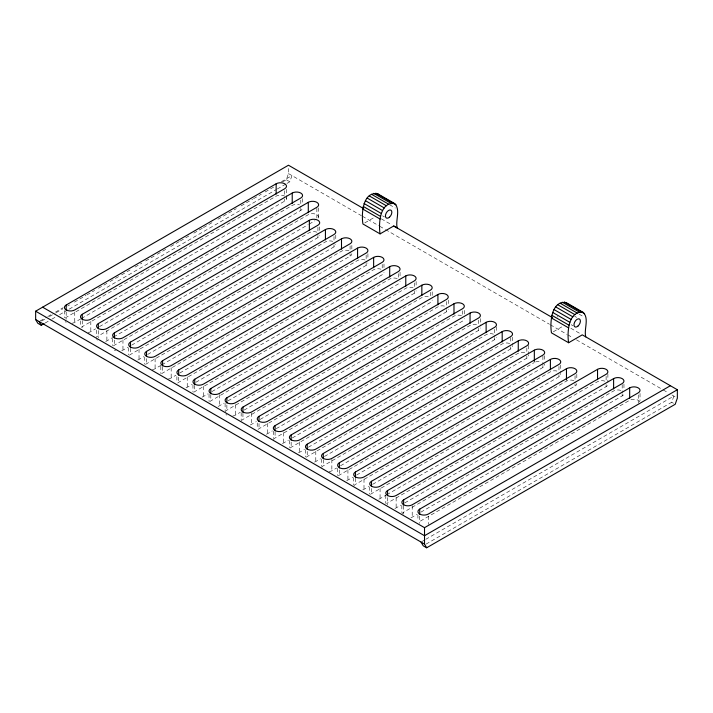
<?xml version="1.0" encoding="UTF-8"?>
<svg xmlns="http://www.w3.org/2000/svg" width="713" height="713" viewBox="0 0 713 713"><rect width="100%" height="100%" fill="white"/><g stroke="black" fill="none" stroke-linecap="round" stroke-linejoin="round"><path stroke-width="0.53" stroke-dasharray="3.56 2.67" d="M282.482 181.984L286.332 179.756L288.48 173.571L288.471 167.314M286.929 183.437L289.817 181.77L291.956 175.585L281.385 181.69M426.08 544.099L671.726 402.266L673.865 396.08L425.848 539.278M40.097 321.002L46.826 317.116M47.78 316.563L51.63 314.344M55.471 312.125L63.163 307.686M41.648 321.037L45.498 318.809M49.357 316.59L55.133 313.248M56.095 312.695L62.842 308.8M67.655 306.02L69.58 304.906M74.402 302.125L85.961 295.449M86.924 294.897L94.633 290.441M98.483 288.221L109.08 282.098M110.043 281.546L120.64 275.423M121.602 274.87L130.274 269.862M135.087 267.081L141.834 263.186M145.684 260.967L156.281 254.844M157.243 254.291L165.915 249.283M170.737 246.502L179.4 241.502M180.362 240.941L189.997 235.379M193.856 233.151L202.519 228.151M203.49 227.59L213.116 222.028M217.937 219.248L236.244 208.677M241.056 205.897L252.616 199.23M253.578 198.669L261.288 194.221M265.138 191.993L273.81 186.993M45.124 323.042L50.908 319.709M51.871 319.157L55.721 316.929M59.58 314.7L68.252 309.7M69.214 309.139L276.332 189.56M277.295 188.998L285.958 183.99M72.04 323.239A6.06 3.503 0 0 0 74.749 322.329L80.533 318.996M81.496 318.444L284.728 201.102A6.06 3.503 0 0 0 286.296 197.715M88.109 332.516A6.06 3.503 0 0 0 90.818 331.607L95.64 328.827M99.49 326.607L300.797 210.38A6.06 3.503 0 0 0 302.57 207.902M105.64 341.447A6.06 3.503 0 0 0 106.888 340.885L112.672 337.552M113.634 336.991L308.194 224.657M309.157 224.105L314.941 220.763M113.429 345.939A6.06 3.503 0 0 1 114.392 345.217L309.362 232.643A6.06 3.503 0 0 1 317.936 232.643M121.709 350.725A6.06 3.503 0 0 0 122.957 350.163L127.761 347.391M131.602 345.172L317.936 237.589A6.06 3.503 0 0 0 319.709 235.112M129.499 355.217A6.06 3.503 0 0 1 130.461 354.495L325.431 241.921A6.06 3.503 0 0 1 332.748 241.359M364.753 222.928L373.853 217.67M137.769 360.003A6.06 3.503 0 0 0 139.026 359.441L143.83 356.669M147.671 354.45L334.005 246.867A6.06 3.503 0 0 0 335.778 244.39M145.568 364.495A6.06 3.503 0 0 1 146.53 363.773L341.5 251.199A6.06 3.503 0 0 1 350.074 251.199M152.377 369.628A6.06 3.503 0 0 0 155.095 368.719L160.862 365.395M161.824 364.842L350.074 256.145A6.06 3.503 0 0 0 351.848 253.668M161.637 373.772A6.06 3.503 0 0 1 162.6 373.051L357.57 260.477A6.06 3.503 0 0 1 366.143 260.477M168.446 378.906A6.06 3.503 0 0 0 171.165 377.997L175.968 375.225M179.81 373.006L366.143 265.423A6.06 3.503 0 0 0 367.917 262.945M177.706 383.05A6.06 3.503 0 0 1 178.669 382.328L373.639 269.755A6.06 3.503 0 0 1 380.956 269.193M185.977 387.827A6.06 3.503 0 0 0 187.234 387.275L192.038 384.503M195.879 382.284L382.213 274.701A6.06 3.503 0 0 0 383.986 272.223M193.776 392.328A6.06 3.503 0 0 1 194.738 391.606L389.708 279.033A6.06 3.503 0 0 1 398.282 279.033M202.046 397.105A6.06 3.503 0 0 0 203.303 396.553L208.107 393.781M211.948 391.562L398.282 283.979A6.06 3.503 0 0 0 400.055 281.501M209.845 401.606A6.06 3.503 0 0 1 210.807 400.884L405.777 288.31A6.06 3.503 0 0 1 413.094 287.749M218.116 406.383A6.06 3.503 0 0 0 219.372 405.831L224.176 403.059M228.017 400.84L414.351 293.257A6.06 3.503 0 0 0 416.125 290.779M225.308 411.731A6.06 3.503 0 0 1 226.877 410.162L421.846 297.588A6.06 3.503 0 0 1 430.42 297.588M232.723 416.018A6.06 3.503 0 0 0 235.442 415.109L240.245 412.337M244.087 410.118L430.42 302.535A6.06 3.503 0 0 0 432.194 300.057M241.377 421.009A6.06 3.503 0 0 1 242.946 419.44L437.916 306.866A6.06 3.503 0 0 1 445.233 306.305M250.254 424.939A6.06 3.503 0 0 0 251.511 424.387L256.315 421.615M260.156 419.396L446.49 311.813A6.06 3.503 0 0 0 448.263 309.335M258.053 429.44A6.06 3.503 0 0 1 259.015 428.718L453.985 316.144A6.06 3.503 0 0 1 462.559 316.144M266.323 434.217A6.06 3.503 0 0 0 267.58 433.664L272.384 430.893M276.225 428.673L462.559 321.091A6.06 3.503 0 0 0 464.332 318.613M273.516 439.565A6.06 3.503 0 0 1 275.084 437.996L470.054 325.422A6.06 3.503 0 0 1 478.628 325.422M282.393 443.495A6.06 3.503 0 0 0 283.649 442.942L288.453 440.171M292.294 437.951L478.628 330.369A6.06 3.503 0 0 0 480.402 327.891M290.191 447.996A6.06 3.503 0 0 1 291.154 447.274L486.123 334.7A6.06 3.503 0 0 1 493.441 334.139M298.462 452.773A6.06 3.503 0 0 0 299.718 452.22L304.522 449.448M308.364 447.229L494.697 339.646A6.06 3.503 0 0 0 496.471 337.169M306.26 457.274A6.06 3.503 0 0 1 307.223 456.552L502.193 343.969A6.06 3.503 0 0 1 510.766 343.969M314.531 462.051A6.06 3.503 0 0 0 315.788 461.498L320.592 458.726M324.433 456.507L510.766 348.924A6.06 3.503 0 0 0 512.335 345.538M553.297 331.786L563.315 326.001M321.723 467.398A6.06 3.503 0 0 1 323.292 465.83L518.262 353.247A6.06 3.503 0 0 1 526.836 353.247M329.139 471.676A6.06 3.503 0 0 0 331.857 470.776L336.661 468.004M340.502 465.785L526.836 358.202A6.06 3.503 0 0 0 528.404 354.816M338.399 475.829A6.06 3.503 0 0 1 339.361 475.099L534.331 362.525M346.67 480.607A6.06 3.503 0 0 0 347.926 480.054L352.73 477.282M356.571 475.063L542.905 367.48A6.06 3.503 0 0 0 544.474 364.093M353.862 485.945A6.06 3.503 0 0 1 355.43 484.377L550.4 371.803A6.06 3.503 0 0 1 558.974 371.803M362.739 489.884A6.06 3.503 0 0 0 363.995 489.332L368.799 486.56M372.641 484.341L558.974 376.758A6.06 3.503 0 0 0 560.543 373.371M370.537 494.385A6.06 3.503 0 0 1 371.5 493.654L566.47 381.081A6.06 3.503 0 0 1 575.043 381.081M378.808 499.162A6.06 3.503 0 0 0 380.065 498.61L385.831 495.277M386.794 494.724L575.043 386.036A6.06 3.503 0 0 0 576.817 383.558M394.877 508.44A6.06 3.503 0 0 0 396.134 507.888L400.956 505.107M404.806 502.879L606.112 386.651A6.06 3.503 0 0 0 607.681 383.273M410.946 517.718A6.06 3.503 0 0 0 412.203 517.166L417.025 514.385M420.875 512.157L622.182 395.929A6.06 3.503 0 0 0 623.955 393.451M422.007 541.506L424.886 539.839M389.592 204.738L395.305 208.044M579.09 314.148L583.849 316.893M574.696 316.26L576.603 317.356M382.56 215.825L384.459 216.921M571.104 324.682L573.011 325.779M381.348 218.838L391.829 224.889M570.846 328.256L581.318 334.299M288.48 173.571L361.393 215.674M362.364 216.235L378.755 225.7M379.717 226.253L384.539 229.033M385.51 229.595L549.456 324.255M550.418 324.807L566.817 334.272M567.78 334.834L572.601 337.614M576.46 339.843L662.297 389.396M663.259 389.958L668.081 392.738M671.94 394.966L677.35 398.095M286.332 179.756L289.817 181.77M671.726 402.266L673.464 403.273M557.263 316.51L557.771 316.982M640.024 393.451L640.024 400.67M638.251 394.895L638.251 403.139M623.955 384.173L623.955 389.334M622.182 384.592L622.182 392.836M622.182 393.861L622.182 395.929M607.886 373.87L607.886 382.115M606.112 376.339L606.112 380.466M606.112 384.592L606.112 386.651M576.817 374.28L576.817 379.432M575.043 375.724L575.043 382.943M575.043 383.968L575.043 386.036M560.748 365.003L560.748 372.222M558.974 366.446L558.974 370.573M558.974 374.69L558.974 376.758M544.679 355.725L544.679 360.876M542.905 356.135L542.905 364.388M542.905 365.413L542.905 367.48M528.609 345.413L528.609 353.666M526.836 347.891L526.836 352.017M526.836 356.135L526.836 358.202M512.54 337.169L512.54 344.388M510.766 337.579L510.766 342.739M510.766 346.857L510.766 348.924M496.471 326.857L496.471 332.017M494.697 329.335L494.697 336.554M494.697 337.579L494.697 339.646M480.402 318.613L480.402 325.832M478.628 320.057L478.628 324.183M478.628 328.301L478.628 330.369M464.332 310.369L464.332 314.495M462.559 310.779L462.559 315.93M448.263 300.057L448.263 305.217M446.49 301.501L446.49 308.72M446.49 309.745L446.49 311.813M432.194 291.813L432.194 295.94M430.42 292.223L430.42 297.383M428.272 516.132L428.272 524.376M419.707 516.132L419.707 523.351M417.925 514.688L417.925 520.873M416.125 281.501L416.125 286.662M414.351 282.945L414.351 290.164M414.351 291.198L414.351 293.257M412.203 505.82L412.203 517.166M403.638 505.82L403.638 514.073M401.856 505.41L401.856 512.629M400.055 272.223L400.055 278.409M398.282 273.667L398.282 278.828M396.134 497.576L396.134 507.888M387.569 497.576L387.569 504.795M385.786 495.098L385.786 503.351M383.986 263.979L383.986 268.106M382.213 264.389L382.213 269.55M380.065 488.298L380.065 498.61M371.5 488.503L371.5 493.654M369.717 486.854L369.717 494.073M367.917 253.668L367.917 259.853M366.143 255.111L366.143 262.331M366.143 263.364L366.143 265.423M363.995 479.02L363.995 489.332M355.43 478.191L355.43 484.377M353.648 477.576L353.648 484.795M351.848 245.424L351.848 249.55M350.074 245.833L350.074 253.053M350.074 254.086L350.074 256.145M347.926 469.742L347.926 480.054M339.361 469.947L339.361 475.099M337.579 468.298L337.579 475.518M335.778 235.121L335.778 240.272M334.005 236.556L334.005 243.775M334.005 244.809L334.005 246.867M331.857 459.43L331.857 470.776M323.292 459.644L323.292 465.83M321.51 459.02L321.518 466.24M319.709 226.868L319.709 230.994M318.64 207.902L318.64 217.18M317.936 227.278L317.936 234.497M317.936 235.531L317.936 237.589M316.866 208.312L316.866 218.624M315.788 451.186L315.788 461.498M307.223 451.391L307.223 456.552M305.44 449.743L305.449 456.962M302.57 198.624L302.57 203.775M300.797 200.068L300.797 207.287M300.797 208.312L300.797 210.38M299.718 441.908L299.718 452.22M291.154 442.113L291.154 447.274M289.371 440.465L289.38 447.684M286.501 189.346L286.501 198.624M284.728 190.79L284.728 194.916M284.728 199.034L284.728 201.102M283.649 432.631L283.649 442.942M275.084 431.811L275.084 437.996M273.302 431.187L273.311 438.406M267.58 423.353L267.58 433.664M259.015 423.558L259.015 428.718M257.233 422.943L257.241 429.128M251.511 413.05L251.511 424.387M242.946 413.255L242.946 419.44M241.172 412.631L241.172 419.85M235.442 404.797L235.442 415.109M226.877 405.002L226.877 410.162M225.103 403.353L225.103 410.572M219.372 394.494L219.372 405.831M210.807 394.699L210.807 400.884M209.034 394.075L209.034 401.294M203.303 386.241L203.303 396.553M194.738 385.421L194.738 391.606M192.965 384.797L192.965 392.016M187.234 376.963L187.234 387.275M178.669 377.177L178.669 382.328M176.895 376.553L176.895 382.738M171.165 367.685L171.165 377.997M162.6 366.865L162.6 373.051M160.826 366.25L160.826 373.46M155.095 358.407L155.095 368.719M146.53 358.621L146.53 363.773M144.757 356.972L144.757 364.183M139.026 349.138L139.026 359.441M130.461 348.309L130.461 354.495M128.688 347.694L128.688 354.905M122.957 339.86L122.957 350.163M114.392 340.065L114.392 345.217M112.618 338.417L112.618 345.627M106.888 330.582L106.888 340.885M98.323 330.582L98.323 337.793M96.549 330.164L96.549 337.383M90.818 321.305L90.818 331.607M82.253 320.476L82.253 327.49M80.48 320.886L80.48 327.071M74.749 312.027L74.749 322.329M66.184 312.027L66.184 319.237M64.411 310.583L64.411 317.793M66.184 322.329A6.06 3.503 0 0 1 65.222 321.608M65.222 318.105A6.06 3.503 0 0 1 66.184 317.383L276.154 196.146A6.06 3.503 0 0 1 284.728 196.146M81.291 327.383A6.06 3.503 0 0 1 82.253 326.661L292.223 205.424A6.06 3.503 0 0 1 299.54 204.872M318.435 218.089A6.06 3.503 0 0 0 315.609 214.15A6.06 3.503 0 0 0 308.292 214.702L98.323 335.939A6.06 3.503 0 0 0 97.36 336.661M97.36 340.163A6.06 3.503 0 0 1 96.754 339.317M115.649 350.725A6.06 3.503 0 0 1 114.392 350.163M226.877 415.109A6.06 3.503 0 0 1 225.914 414.387M535.588 361.972A6.06 3.503 0 0 1 541.648 361.972M604.856 381.143A6.06 3.503 0 0 0 597.539 381.705L387.569 502.932A6.06 3.503 0 0 0 386.606 503.663M620.925 390.421A6.06 3.503 0 0 0 613.608 390.982L403.638 512.21A6.06 3.503 0 0 0 402.07 513.779M639.819 401.829A6.06 3.503 0 0 0 629.677 400.26L419.707 521.488A6.06 3.503 0 0 0 418.745 522.219"/><path stroke-width="1.07" d="M393.728 225.985L397.212 228C395.198 220.451 400.858 209.782 394.699 203.588L377.56 193.695C362.534 191.583 361.295 214.328 362.926 223.98L380.065 233.882L393.728 225.985L552.62 317.722M380.065 233.882C378.434 224.23 379.681 201.485 394.699 203.588M585.756 336.857C583.742 329.308 589.41 318.64 583.252 312.446L566.104 302.553C551.087 300.449 549.839 323.185 551.47 332.837L568.617 342.739L582.271 334.852L677.35 389.744L677.35 398.095L675.211 404.28L426.668 547.78L423.183 545.766L421.044 542.058M568.617 342.739C566.978 333.087 568.225 310.342 583.252 312.446M44.161 323.604L41.274 325.271L37.789 323.256L35.65 319.549L35.65 311.198L288.471 165.22L363.683 208.642M66.184 305.012L276.154 183.776A6.06 3.503 0 0 1 284.728 183.776A6.06 3.503 0 0 1 284.728 188.731L74.749 309.959A6.06 3.503 0 0 1 66.184 309.959A6.06 3.503 0 0 1 66.184 305.012L66.184 310.164M82.253 314.29L292.223 193.054A6.06 3.503 0 0 1 300.797 193.054A6.06 3.503 0 0 1 300.797 198.009L90.818 319.237A6.06 3.503 0 0 1 82.253 319.237A6.06 3.503 0 0 1 82.253 314.29L82.253 319.442M98.323 323.568L308.292 202.332A6.06 3.503 0 0 1 316.866 202.332A6.06 3.503 0 0 1 316.866 207.287L106.888 328.515A6.06 3.503 0 0 1 98.323 328.515A6.06 3.503 0 0 1 98.323 323.568L98.323 328.72M114.392 332.846L309.362 220.272A6.06 3.503 0 0 1 317.936 220.272A6.06 3.503 0 0 1 317.936 225.219L122.957 337.793A6.06 3.503 0 0 1 114.392 337.793A6.06 3.503 0 0 1 114.392 332.846L114.392 337.998M130.461 342.124L325.431 229.55A6.06 3.503 0 0 1 334.005 229.55A6.06 3.503 0 0 1 334.005 234.497L139.026 347.071A6.06 3.503 0 0 1 130.461 347.071A6.06 3.503 0 0 1 130.461 342.124L130.461 347.276M146.53 351.402L341.5 238.828A6.06 3.503 0 0 1 350.074 238.828A6.06 3.503 0 0 1 350.074 243.775L155.095 356.348A6.06 3.503 0 0 1 146.53 356.348A6.06 3.503 0 0 1 146.53 351.402L146.53 356.553M162.6 360.68L357.57 248.106A6.06 3.503 0 0 1 366.143 248.106A6.06 3.503 0 0 1 366.143 253.053L171.165 365.626A6.06 3.503 0 0 1 162.6 365.626A6.06 3.503 0 0 1 162.6 360.68L162.6 365.831M178.669 369.958L373.639 257.384A6.06 3.503 0 0 1 382.213 257.384A6.06 3.503 0 0 1 382.213 262.331L187.234 374.904A6.06 3.503 0 0 1 178.669 374.904A6.06 3.503 0 0 1 178.669 369.958L178.669 375.109M194.738 379.236L389.708 266.662A6.06 3.503 0 0 1 398.282 266.662A6.06 3.503 0 0 1 398.282 271.608L203.303 384.182A6.06 3.503 0 0 1 194.738 384.182A6.06 3.503 0 0 1 194.738 379.236L194.738 384.387M210.807 388.514L405.777 275.94A6.06 3.503 0 0 1 414.351 275.94A6.06 3.503 0 0 1 414.351 280.886L219.372 393.46A6.06 3.503 0 0 1 210.807 393.46A6.06 3.503 0 0 1 210.807 388.514L210.807 393.665M226.877 397.792L421.846 285.218A6.06 3.503 0 0 1 430.42 285.218A6.06 3.503 0 0 1 430.42 290.164L235.442 402.738A6.06 3.503 0 0 1 226.877 402.738A6.06 3.503 0 0 1 226.877 397.792L226.877 402.943M242.946 407.07L437.916 294.496A6.06 3.503 0 0 1 446.49 294.496A6.06 3.503 0 0 1 446.49 299.442L251.511 412.016A6.06 3.503 0 0 1 242.946 412.016A6.06 3.503 0 0 1 242.946 407.07L242.946 412.221M259.015 416.347L453.985 303.774A6.06 3.503 0 0 1 462.559 303.774A6.06 3.503 0 0 1 462.559 308.72L267.58 421.294A6.06 3.503 0 0 1 259.015 421.294A6.06 3.503 0 0 1 259.015 416.347L259.015 421.499M275.084 425.625L470.054 313.052A6.06 3.503 0 0 1 478.628 313.052A6.06 3.503 0 0 1 478.628 317.998L283.649 430.572A6.06 3.503 0 0 1 275.084 430.572A6.06 3.503 0 0 1 275.084 425.625L275.084 430.777M291.154 434.903L486.123 322.329A6.06 3.503 0 0 1 494.697 322.329A6.06 3.503 0 0 1 494.697 327.276L299.718 439.85A6.06 3.503 0 0 1 291.154 439.85A6.06 3.503 0 0 1 291.154 434.903L291.154 440.055M307.223 444.181L502.193 331.607A6.06 3.503 0 0 1 510.766 331.607A6.06 3.503 0 0 1 510.766 336.554L315.788 449.128A6.06 3.503 0 0 1 307.223 449.128A6.06 3.503 0 0 1 307.223 444.181L307.223 449.333M323.292 453.459L518.262 340.876A6.06 3.503 0 0 1 526.836 340.876A6.06 3.503 0 0 1 526.836 345.832L331.857 458.406A6.06 3.503 0 0 1 323.292 458.406A6.06 3.503 0 0 1 323.292 453.459L323.292 458.611M339.361 462.737L534.331 350.154A6.06 3.503 0 0 1 542.905 350.154A6.06 3.503 0 0 1 542.905 355.11L347.926 467.683A6.06 3.503 0 0 1 339.361 467.683A6.06 3.503 0 0 1 339.361 462.737L339.361 467.888M355.43 472.015L550.4 359.432A6.06 3.503 0 0 1 558.974 359.432A6.06 3.503 0 0 1 558.974 364.388L363.995 476.961A6.06 3.503 0 0 1 355.43 476.961A6.06 3.503 0 0 1 355.43 472.015L355.43 477.166M371.5 481.284L566.47 368.71A6.06 3.503 0 0 1 575.043 368.71A6.06 3.503 0 0 1 575.043 373.665L380.065 486.239A6.06 3.503 0 0 1 371.5 486.239A6.06 3.503 0 0 1 371.5 481.284L371.5 486.444M387.569 490.562L597.539 369.334A6.06 3.503 0 0 1 606.112 369.334A6.06 3.503 0 0 1 606.112 374.28L396.134 495.517A6.06 3.503 0 0 1 387.569 495.517A6.06 3.503 0 0 1 387.569 490.562L387.569 495.722M403.638 499.84L613.608 378.612A6.06 3.503 0 0 1 622.182 378.612A6.06 3.503 0 0 1 622.182 383.558L412.203 504.795A6.06 3.503 0 0 1 403.638 504.795A6.06 3.503 0 0 1 403.638 499.84L403.638 505M419.707 509.118L629.677 387.89A6.06 3.503 0 0 1 638.251 387.89A6.06 3.503 0 0 1 638.251 392.836L428.272 514.073A6.06 3.503 0 0 1 419.707 514.073A6.06 3.503 0 0 1 419.707 509.118L419.707 514.278M426.668 547.78L424.529 544.064L424.52 527.673L670.389 385.724M677.35 389.744L424.52 535.721L35.65 311.198M375.787 193.143L392.925 203.045M393.211 203.205L396.063 204.854M564.331 302L584.607 313.711M373.719 193.348L390.858 203.25M562.263 302.205L579.411 312.107M371.5 194.292L388.638 204.185M560.053 303.15L577.191 313.043M369.281 195.906L386.428 205.807M557.833 304.763L574.972 314.665M367.213 198.089L384.36 207.991M555.766 306.946L572.904 316.848M365.439 200.692L382.578 210.585M553.992 309.549L571.131 319.442M364.076 203.526L381.223 213.419M552.628 312.383L569.767 322.276M363.22 206.405L380.359 216.297M551.773 315.262L568.912 325.155M362.926 209.132L380.074 219.034M551.479 317.989L568.617 327.891M42.611 307.178L424.52 527.673M35.65 319.549L424.529 544.064M377.56 193.695L378.924 194.961M39.135 321.563L41.274 325.271M629.677 387.89L629.677 398.193M613.608 378.612L613.608 388.915M597.539 369.334L597.539 379.637M566.47 368.71L566.47 380.056M550.4 359.432L550.4 369.744M534.331 350.154L534.331 361.5M518.262 340.876L518.262 351.188M502.193 331.607L502.193 341.91M486.123 322.329L486.123 332.632M470.054 313.052L470.054 323.354M453.985 303.774L453.985 314.076M437.916 294.496L437.916 304.799M421.846 285.218L421.846 295.521M405.777 275.94L405.777 286.243M389.708 266.662L389.708 276.965M373.639 257.384L373.639 267.687M357.57 248.106L357.57 258.409M341.5 238.828L341.5 249.14M325.431 229.55L325.431 239.862M309.362 220.272L309.362 230.584M308.292 202.332L308.292 212.643M292.223 193.054L292.223 203.365M276.154 183.776L276.154 194.088M578.02 326.046A4.545 2.62 -60 0 0 579.455 319.005A4.545 2.62 -60 0 0 574.081 323.773A4.545 2.62 -60 0 0 578.02 326.046M389.467 217.189A4.545 2.62 -60 0 0 390.911 210.148A4.545 2.62 -60 0 0 385.537 214.916A4.545 2.62 -60 0 0 389.467 217.189"/></g></svg>
